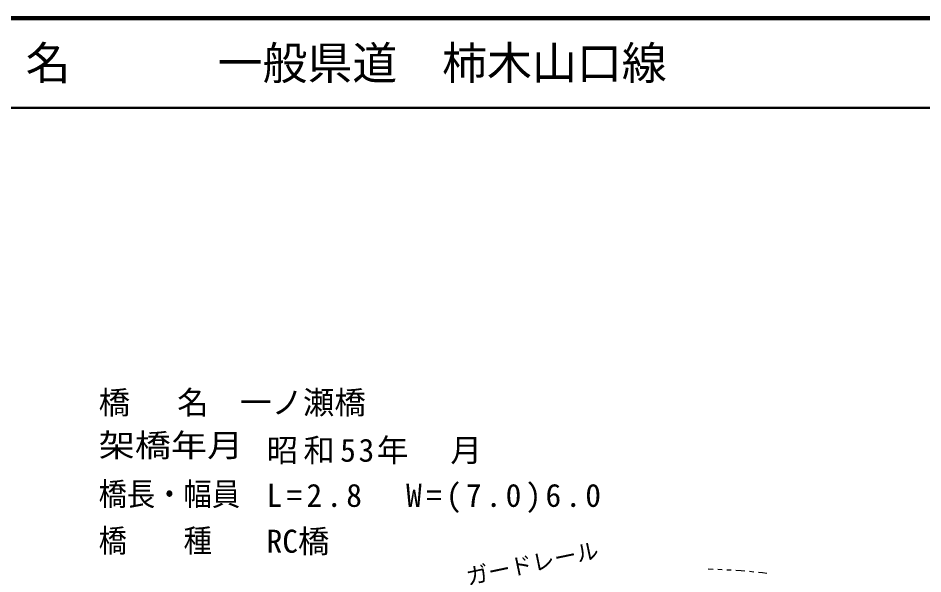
# Model space of a CAD drawing. Units: millimetres, scale not verified. Extents: x 40000 to 680000, y 20000 to 380000.
# Drawn here: x 194526 to 295263, y 318144 to 380000 of the extents above; entities that cross this region are included whole.
import ezdxf
from ezdxf.enums import TextEntityAlignment as Align

# ---------------------------------------------------------------- set-up
doc = ezdxf.new("R2010")
doc.units = ezdxf.units.MM
doc.header["$LTSCALE"] = 1000
for name, color, linetype, lineweight in [('M-BGD', 7, 'Continuous', 25), ('M-STR-HTXT', 7, 'Continuous', 13), ('M-TTL', 2, 'Continuous', 140), ('M-TTL-LINE', 7, 'Continuous', 50)]:
    doc.layers.add(name, color=color, linetype=linetype, lineweight=lineweight)
doc.layers.add('M-TTL-TXT', color=7, linetype='Continuous')
doc.styles.add('ＭＳ ゴシック', font='')
doc.styles.get('ＭＳ ゴシック').set_extended_font_data('MS Gothic')

msp = doc.modelspace()

# ---------------------------------------------------------------- linework, layer by layer
at = {"layer": 'M-BGD'}
for p, q in [((271925, 318640), (271337, 318667)), ((272924, 318594), (272425, 318617)), ((273923, 318549), (273424, 318571)), ((275011, 318499), (274423, 318526)), ((275454, 318454), (275011, 318499)), ((276449, 318354), (275951, 318404)), ((277389, 318259), (276946, 318303)), ((277885, 318182), (277389, 318259))]:
    msp.add_line(p, q, dxfattribs=at)
at = {"layer": 'M-TTL'}
msp.add_line((680000, 380000), (40000, 380000), dxfattribs=at)
at = {"layer": 'M-TTL-LINE'}
msp.add_line((40000, 370000), (680000, 370000), dxfattribs=at)

# ---------------------------------------------------------------- texts
at = {"layer": 'M-STR-HTXT', "style": 'ＭＳ ゴシック'}
for s, p in [('橋\u3000 名\u3000一ノ瀬橋', (203495, 335171)), ('RC橋', (222196, 319729))]:
    msp.add_text(s, height=2566, dxfattribs=at).set_placement(p, align=Align.BOTTOM_LEFT)
for s, width, p in [('架橋年月', 1.15, (203495, 330403)), ('橋長・幅員', 0.9, (203495, 324979)), ('橋\u3000\u3000種', 0.9, (203495, 319788))]:
    msp.add_text(s, height=2566, dxfattribs=dict(at, width=width)).set_placement(p, align=Align.BOTTOM_LEFT)
msp.add_text('ガードレール', height=1833, rotation=11.781, dxfattribs=at).set_placement((252067, 317886), align=Align.BOTTOM_CENTER)
at = {"layer": 'M-STR-HTXT', "char_height": 2566, "attachment_point": 7, "style": 'ＭＳ ゴシック'}
for s, insert in [('\\T1.17;昭和53年\u3000月', (222196, 330344)), ('\\T1.27;L=2.8\u3000W=(7.0)6.0', (222196, 324920))]:
    msp.add_mtext(s, dxfattribs=dict(at, insert=insert))
at = {"layer": 'M-TTL-TXT', "style": 'ＭＳ ゴシック'}
for s, p in [('路 線 名', (180380, 375000)), ('一般県道\u3000柿木山口線', (216734, 375000))]:
    msp.add_text(s, height=3666, dxfattribs=at).set_placement(p, align=Align.MIDDLE_LEFT)

doc.saveas('drawing.dxf')
